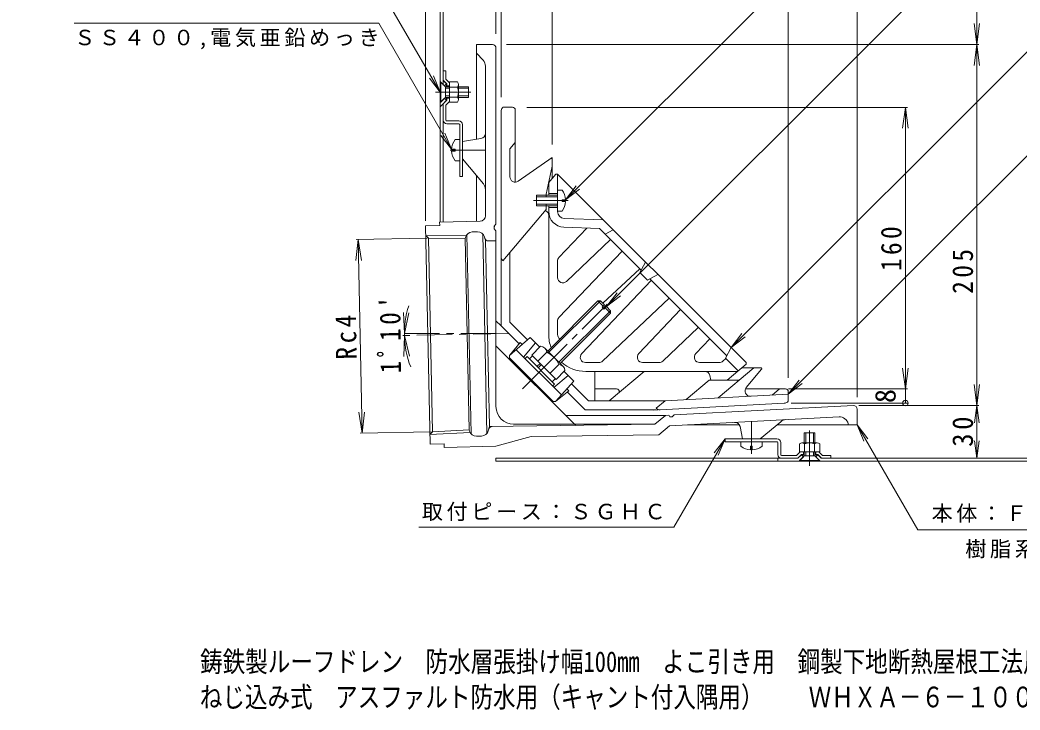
# Model space of a CAD drawing. Units: millimetres, scale not verified. Extents: x -448 to 408, y -549 to 465.
# Drawn here: x -448 to 120, y -549 to -158 of the extents above; entities that cross this region are included whole.
import ezdxf
from ezdxf.enums import TextEntityAlignment as Align

# ---------------------------------------------------------------- set-up
doc = ezdxf.new("R2010")
doc.units = ezdxf.units.MM
doc.header["$LTSCALE"] = 4
doc.header["$PDMODE"] = 32
doc.header["$PDSIZE"] = 3.2
for name, pattern in [('CHAIN1', [8, 5, -1, 1, -1]), ('CHAIN2', [12, 9, -1, 1, -1]), ('DOUBLE_CHAIN2', [12.8, 9, -1, 0.6, -0.6, 0.6, -1])]:
    doc.linetypes.add(name, pattern=pattern)
for name, color, linetype, lineweight in [('2-0__2-c_Shi', 4, 'Continuous', 9), ('2-1__2-9_Kut', 6, 'Continuous', 9), ('2-2__2-b_Tat', 3, 'Continuous', 9), ('2-4__2-3_Kyo', 7, 'Continuous', 9), ('2-5__2-4_A_b', 7, 'Continuous', 9), ('2-8__2-6_B_b', 2, 'Continuous', 9), ('2-A_2-Aﾚｲﾔ', 2, 'Continuous', 9)]:
    doc.layers.add(name, color=color, linetype=linetype, lineweight=lineweight)
doc.layers.add('F-4_F-4ﾚｲﾔ', color=2, linetype='Continuous')
doc.styles.add('ＭＳ ゴシック', font='')
doc.styles.get('ＭＳ ゴシック').set_extended_font_data('MS Gothic')

msp = doc.modelspace()

# ---------------------------------------------------------------- linework, layer by layer
at = {"layer": '2-0__2-c_Shi'}
for p, q in [((-188.813, -171.515), (-188.813, -225.285)), ((-179.812, -171.515), (-188.813, -171.515)), ((-177.813, -273.574), (-177.813, -173.515)), ((-185.156, -180.437), (-188.813, -176.515)), ((-183.812, -183.847), (-183.812, -268.888)), ((-186.356, -224.907), (-196.813, -226.516)), ((-184.982, -250.615), (-196.813, -236.515)), ((-188.813, -246.05), (-188.813, -271.929)), ((-186.751, -271.887), (-209.814, -272.357)), ((-217.772, -274.519), (-215.247, -398.493)), ((-188.32, -277.92), (-191.285, -277.981)), ((-178.812, -274.766), (-177.813, -273.574)), ((-217.66, -280.003), (-194.844, -280.251)), ((-216.151, -281.498), (-195.273, -281.725)), ((-195.071, -280.959), (-195.273, -281.725)), ((-193.06, -390.378), (-195.273, -281.725)), ((-191.968, -392.644), (-194.274, -279.416)), ((-182.97, -392.461), (-185.275, -279.232)), ((-184.141, -281.635), (-184.416, -280.742)), ((-181.549, -388.555), (-183.711, -282.39)), ((-182.189, -283.046), (-177.813, -283.046)), ((-177.813, -328.432), (-174.891, -331.354)), ((-177.813, -342.574), (-132.555, -387.832)), ((25.083, -376.573), (-76.595, -381.902)), ((27.187, -378.571), (27.187, -387.516)), ((-81.665, -382.168), (-138.219, -382.168)), ((-81.665, -382.168), (-87.624, -387.168)), ((-79.917, -382.076), (-81.665, -382.168)), ((16.918, -383.009), (-79.346, -388.055)), ((-77.868, -382.97), (-78.866, -383.022)), ((-77.868, -382.97), (-76.595, -381.902)), ((-16.176, -385.752), (-27.812, -395.516)), ((-213.912, -391.454), (-193.06, -390.378)), ((-192.828, -391.134), (-193.06, -390.378)), ((-181.549, -388.555), (-182.172, -390.917)), ((-181.549, -388.555), (-87.624, -387.168)), ((-167.812, -387.168), (-87.624, -387.168)), ((-79.346, -388.055), (-85.401, -393.136)), ((-39.491, -387.516), (-69.062, -387.516)), ((-39.285, -388.497), (-37.813, -395.516)), ((27.187, -387.516), (-18.278, -387.516)), ((22.071, -386.968), (22.187, -387.516)), ((-215.359, -393.009), (-192.499, -391.829)), ((-185.958, -393.896), (-188.923, -393.957)), ((-157.813, -394.205), (-177.813, -399.731)), ((-157.813, -394.205), (-85.401, -393.136)), ((-207.248, -398.331), (-215.247, -398.493)), ((-207.248, -398.331), (-207.208, -400.33)), ((-207.208, -400.33), (-177.813, -399.731))]:
    msp.add_line(p, q, dxfattribs=at)
at = {"layer": '2-0__2-c_Shi', "linetype": 'CHAIN1'}
for p, q in [((-183.812, -231.515), (-204.73, -231.515)), ((-170.732, -335.574), (-231.774, -336.817)), ((-177.813, -335.718), (-231.498, -335.718))]:
    msp.add_line(p, q, dxfattribs=at)
at = {"layer": '2-0__2-c_Shi', "linetype": 'CHAIN2'}
for p, q in [((-162.828, -367.092), (-114.766, -319.03)), ((-32.812, -403.982), (-32.812, -385.616))]:
    msp.add_line(p, q, dxfattribs=at)
at = {"layer": '2-0__2-c_Shi'}
for points in [[(-209.814, -272.357), (-209.773, -274.356), (-217.772, -274.519)], [(-178.812, -274.766), (-178.812, -276.266), (-177.813, -277.266), (-177.813, -377.168)], [(-217.66, -280.003), (-216.151, -281.498), (-213.912, -391.454), (-215.359, -393.009)]]:
    msp.add_lwpolyline(points, dxfattribs=at)
for centre, radius, start, end in [((-179.812, -173.515), 2, 0, 90), ((-188.813, -183.847), 5, 0, 42.99947), ((-186.812, -221.942), 3, 278.74631, 0), ((-188.813, -253.829), 5, 0, 39.99959), ((-186.812, -268.888), 3, 271.1664, 0), ((-191.204, -281.98), 4, 91.16612, 165.22083), ((-188.239, -281.919), 4, 17.11139, 91.16612), ((-177.812, -275.129), 1, 140.0047, 180), ((-177.812, -275.851), 1, 180, 224.99397), ((-178.813, -277.68), 1, 0, 44.99397), ((-178.813, -273.21), 1, 320.0047, 0), ((-182.229, -281.047), 2, 197.11024, 271.16685), ((-167.812, -377.168), 10, 180, 270), ((25.187, -378.571), 2, 0, 92.99921), ((-79.891, -382.576), 0.5, 3.01041, 92.99921), ((-78.892, -382.523), 0.5, 183.0107, 272.99905), ((-12.963, -389.582), 5, 93.00032, 130.00017), ((17.18, -388.003), 5, 11.93828, 92.99974), ((-189.005, -389.957), 4, 197.11092, 271.16684), ((-186.04, -389.897), 4, 271.16684, 345.22014), ((-180.003, -390.538), 2, 90.63733, 165.22083), ((-42.221, -389.113), 3, 11.84943, 93.00011)]:
    msp.add_arc(centre, radius, start, end, dxfattribs=at)
at = {"layer": '2-1__2-9_Kut'}
for p, q in [((-174.891, -209.436), (-174.891, -331.353)), ((-174.189, -207.508), (-173.891, -207.153)), ((-168.391, -207.153), (-173.891, -207.153)), ((-166.891, -208.653), (-166.891, -249.695)), ((-166.891, -227.153), (-169.891, -230.728)), ((-169.891, -246.695), (-169.891, -230.728)), ((-165.17, -249.153), (-145.891, -235.653)), ((-145.891, -235.653), (-145.891, -247.536)), ((-145.891, -240.653), (-149.391, -256.435)), ((-149.391, -256.435), (-149.391, -258.023)), ((-149.391, -265.153), (-173.891, -294.351)), ((-149.391, -262.283), (-149.391, -265.153)), ((-174.189, -293.995), (-173.891, -294.351)), ((-169.891, -329.282), (-169.891, -289.584)), ((-174.891, -331.353), (-164.74, -341.504)), ((-169.891, -329.282), (-159.957, -339.217)), ((-158.451, -337.894), (-170.118, -348.147)), ((-158.451, -337.894), (-153.006, -343.339)), ((-164.108, -340.723), (-170.116, -348.145)), ((-166.355, -344.84), (-140.648, -370.547)), ((-164.108, -340.723), (-162.967, -341.863)), ((-155.395, -340.951), (-162.112, -349.082)), ((-170.118, -348.147), (-170.118, -349.562)), ((-170.118, -349.562), (-145.37, -374.31)), ((-121.619, -373.804), (-121.619, -357.153)), ((-93.775, -357.153), (-113.619, -373.804)), ((-31.391, -355.153), (-51.615, -372.123)), ((-27.463, -355.153), (-38.275, -355.153)), ((-35.783, -366.345), (-27.081, -355.974)), ((-136.759, -359.587), (-144.891, -366.304)), ((-56.891, -362.153), (-69.916, -373.082)), ((-40.461, -362.153), (-56.891, -362.153)), ((-136.531, -368.3), (-143.953, -374.308)), ((-136.531, -368.3), (-137.671, -367.159)), ((-137.312, -368.932), (-127.162, -379.083)), ((-135.025, -364.148), (-125.37, -373.804)), ((-109.318, -367.153), (-121.619, -367.153)), ((-107.818, -368.653), (-107.818, -368.937)), ((-13.391, -367.153), (-36.268, -367.153)), ((-16.891, -367.153), (-21.029, -370.625)), ((-11.891, -368.653), (-11.891, -374.151)), ((-143.955, -374.31), (-145.37, -374.31)), ((-81.697, -373.804), (-125.37, -373.804)), ((-81.697, -373.804), (-11.891, -370.146)), ((-12.395, -374.574), (-11.891, -374.151)), ((-127.162, -379.083), (-86.891, -379.083)), ((-84.588, -378.962), (-14.167, -375.272))]:
    msp.add_line(p, q, dxfattribs=at)
at = {"layer": '2-1__2-9_Kut', "linetype": 'DOUBLE_CHAIN2'}
msp.add_line((-85.798, -379.026), (-88.271, -379.155), dxfattribs=at)
at = {"layer": '2-1__2-9_Kut'}
for points in [[(-139.147, -357.199), (-133.702, -362.643), (-143.955, -374.31)], [(-86.673, -378.265), (-86.891, -378.082), (-81.8, -373.809)]]:
    msp.add_lwpolyline(points, dxfattribs=at)
for centre, radius, start, end in [((-171.891, -209.436), 3, 139.99997, 180), ((-168.391, -208.653), 1.5, 0, 90), ((-146.391, -236.613), 0.5, 0, 125.00484), ((-166.891, -246.695), 3, 180, 305.00085), ((-171.891, -292.067), 3, 180, 220.00003), ((-27.463, -355.653), 0.5, 319.99725, 90), ((-40.461, -360.153), 2, 270, 310.0004), ((-109.318, -368.653), 1.5, 0, 90), ((-33.485, -368.273), 3, 139.9996, 273.00014), ((-13.391, -368.653), 1.5, 0, 90), ((-14.324, -372.276), 3, 272.99916, 310.00003), ((-84.745, -375.967), 3, 229.99997, 273.00014)]:
    msp.add_arc(centre, radius, start, end, dxfattribs=at)
at = {"layer": '2-2__2-b_Tat'}
for p, q in [((-147.966, -250.009), (-143.891, -245.153)), ((-143.891, -245.153), (-142.891, -245.153)), ((-142.891, -266.304), (-142.891, -245.153)), ((-142.891, -245.153), (-35.892, -352.153)), ((-147.891, -249.92), (-147.891, -257.153)), ((-147.891, -256.153), (-142.891, -256.153)), ((-147.891, -336.153), (-147.891, -263.153)), ((-147.891, -264.153), (-142.891, -264.153)), ((-139.045, -270.301), (-116.891, -271.153)), ((-126.271, -275.796), (-142.067, -292.441)), ((-111.235, -276.81), (-115.831, -279.284)), ((-112.818, -282.297), (-137.826, -306.028)), ((-106.269, -288.846), (-142.067, -326.569)), ((-142.891, -303.852), (-142.891, -294.507)), ((-117.125, -318.409), (-96.201, -298.914)), ((-129.153, -347.088), (-89.652, -305.463)), ((-85.856, -302.188), (-91.831, -305.406)), ((-90.452, -304.663), (-46.852, -348.263)), ((-79.584, -315.531), (-117.308, -351.329)), ((-73.035, -322.08), (-96.767, -347.088)), ((-142.891, -336.238), (-142.891, -328.634)), ((-62.967, -332.148), (-83.18, -351.329)), ((-56.418, -338.697), (-64.381, -347.088)), ((-47.439, -349.797), (-49.053, -351.329)), ((-126.977, -352.153), (-119.373, -352.153)), ((-126.891, -357.153), (-40.658, -357.153)), ((-94.591, -352.153), (-85.245, -352.153)), ((-62.205, -352.153), (-51.117, -352.153)), ((-35.892, -353.153), (-46.617, -362.153)), ((-35.892, -352.153), (-35.892, -353.153)), ((-56.409, -359.564), (-55.891, -362.153)), ((-55.891, -362.153), (-46.617, -362.153))]:
    msp.add_line(p, q, dxfattribs=at)
at = {"layer": '2-2__2-b_Tat', "linetype": 'CHAIN1'}
msp.add_line((-156.46, -260.153), (-136.83, -260.153), dxfattribs=at)
at = {"layer": '2-2__2-b_Tat'}
for points in [[(-139.237, -275.297), (-119.041, -276.074), (-95.402, -299.713)], [(-92.927, -295.117), (-96.145, -301.092), (-91.831, -305.406)], [(-44.377, -343.668), (-47.594, -349.643), (-40.346, -356.89)]]:
    msp.add_lwpolyline(points, dxfattribs=at)
for centre, radius, start, end in [((-150.891, -268.612), 3, 0, 70.98938), ((-138.891, -266.304), 9, 179.99965, 267.79723), ((-138.891, -266.304), 4, 179.99965, 267.79723), ((-139.891, -294.507), 3, 136.50002, 179.99966), ((-139.891, -303.852), 3, 180.00017, 313.49998), ((-139.891, -328.634), 3, 136.50002, 179.99983), ((-126.891, -336.153), 21, 180, 200.87131), ((-139.891, -336.238), 3, 180, 235.51627), ((-126.977, -349.153), 3, 136.50073, 270), ((-119.373, -349.153), 3, 270.00017, 313.49998), ((-94.591, -349.153), 3, 136.50002, 269.99983), ((-85.245, -349.153), 3, 270.00034, 313.49998), ((-62.205, -349.153), 3, 136.50002, 270), ((-51.117, -349.153), 3, 270.00034, 313.50046), ((-126.891, -336.153), 21, 228.8649, 270), ((-59.351, -360.153), 3, 11.31007, 90)]:
    msp.add_arc(centre, radius, start, end, dxfattribs=at)
at = {"layer": '2-4__2-3_Kyo'}
for p, q in [((-217.772, -271.607), (-217.772, 34.63)), ((-177.813, -165.515), (-177.813, 34.63)), ((27.187, -371.878), (27.187, 34.63)), ((-174.891, -201.489), (-174.891, 7.68)), ((-145.891, -228.296), (-145.891, 7.68)), ((-11.891, -360.897), (-11.891, 7.68)), ((95.108, -406.515), (95.108, -16.515)), ((96.674, -159.618), (93.542, -183.413)), ((93.542, -159.618), (96.674, -183.413)), ((-171.813, -171.515), (96.308, -171.515)), ((-160.391, -207.205), (55.745, -207.205)), ((54.545, -207.205), (52.978, -219.102)), ((54.545, -375.153), (54.545, -207.205)), ((54.545, -207.205), (56.111, -219.102)), ((-256.042, -282.31), (-257.366, -294.237)), ((-216.878, -281.512), (-257.242, -282.334)), ((-253.803, -392.267), (-256.042, -282.31)), ((-256.042, -282.31), (-254.234, -294.173)), ((-229.805, -335.718), (-230.329, -323.73)), ((-229.805, -335.718), (-227.208, -324.003)), ((-229.794, -336.777), (-230.074, -348.774)), ((-229.794, -336.777), (-226.959, -348.437)), ((54.545, -367.153), (52.978, -355.255)), ((54.545, -367.153), (56.111, -355.255)), ((-11.717, -367.153), (55.745, -367.153)), ((95.108, -376.516), (93.542, -364.618)), ((95.108, -376.516), (96.674, -364.618)), ((-10.217, -375.153), (55.745, -375.153)), ((28.136, -376.516), (96.308, -376.516)), ((95.108, -376.516), (93.803, -386.43)), ((95.108, -376.516), (96.413, -386.43)), ((-253.803, -392.267), (-255.611, -380.404)), ((-253.803, -392.267), (-252.479, -380.34)), ((-214.616, -391.469), (-255.003, -392.291)), ((95.108, -406.515), (93.803, -396.601)), ((95.108, -406.515), (96.413, -396.601))]:
    msp.add_line(p, q, dxfattribs=at)
msp.add_arc((-177.813, -335.718), 51.992, 162.37329, 201.34232, dxfattribs=at)
msp.add_point((54.545, -375.153), dxfattribs=at)
at = {"layer": '2-5__2-4_A_b'}
for p, q in [((-138.303, -259.674), (177.298, 55.927)), ((-115.141, -320.394), (155.922, -49.331)), ((-44.377, -343.668), (166.211, -133.08)), ((-244.388, -159.353), (-417.171, -159.353)), ((-203.001, -231.037), (-244.388, -159.353)), ((-209.413, -198.516), (-215.5, -190.582)), ((-209.413, -198.516), (-213.24, -189.277)), ((-11.891, -370.146), (141.678, -216.577)), ((-203.001, -231.037), (-209.089, -223.103)), ((-203.001, -231.037), (-206.828, -221.798)), ((-138.303, -259.674), (-132.215, -251.74)), ((-138.303, -259.674), (-130.369, -253.586)), ((-115.141, -320.394), (-109.053, -312.46)), ((-115.141, -320.394), (-107.207, -314.306)), ((-44.377, -343.668), (-38.289, -335.734)), ((-44.377, -343.668), (-36.443, -337.58)), ((-11.891, -370.146), (-5.804, -362.212)), ((-11.891, -370.146), (-3.958, -364.058)), ((27.187, -387.516), (33.275, -395.449)), ((27.187, -387.516), (31.014, -396.754)), ((27.187, -387.516), (61.638, -447.186)), ((-47.813, -395.516), (-76.774, -445.678)), ((-47.813, -395.516), (-53.9, -403.449)), ((-47.813, -395.516), (-51.64, -404.754)), ((-221.632, -445.678), (-76.774, -445.678)), ((179.974, -447.186), (61.638, -447.186))]:
    msp.add_line(p, q, dxfattribs=at)
msp.add_lwpolyline([(-209.413, -198.516), (-269.065, -95.934), (-447.994, -95.934)], dxfattribs=at)
at = {"layer": '2-8__2-6_B_b'}
for p, q in [((-209.413, -16.515), (-209.413, -272.349)), ((-207.813, -194.515), (-207.813, -16.515)), ((-206.212, -186.516), (-207.813, -186.516)), ((-206.212, -191.103), (-206.212, -186.516)), ((-206.963, -195.016), (-209.412, -192.566)), ((-207.813, -191.766), (-205.712, -193.866)), ((-205.831, -193.884), (-207.813, -191.903)), ((-206.212, -191.103), (-204.112, -193.203)), ((-206.963, -195.016), (-205.831, -193.884)), ((-205.831, -193.884), (-205.831, -195.516)), ((-205.712, -195.516), (-205.712, -193.866)), ((-204.112, -195.016), (-205.712, -195.016)), ((-209.413, -206.866), (-205.712, -203.166)), ((-206.963, -202.016), (-209.412, -204.466)), ((-205.831, -201.516), (-205.831, -203.147)), ((-205.712, -203.166), (-205.712, -201.516)), ((-204.112, -202.016), (-205.712, -202.016)), ((-207.813, -205.128), (-207.813, -272.316)), ((-206.212, -214.416), (-206.212, -205.928)), ((-205.713, -214.916), (-198.913, -214.916)), ((-198.913, -216.516), (-205.713, -216.516)), ((-198.413, -217.016), (-198.413, -246.516)), ((-196.813, -217.016), (-196.813, -246.516)), ((-198.413, -246.516), (-196.813, -246.516)), ((-18.313, -395.516), (-47.813, -395.516)), ((-47.813, -397.116), (-47.813, -395.516)), ((-18.313, -397.116), (-47.813, -397.116)), ((-17.813, -397.616), (-17.813, -404.415)), ((-16.213, -404.415), (-16.213, -397.616)), ((-3.313, -402.815), (-3.313, -404.415)), ((3.687, -402.815), (3.687, -404.415)), ((7.6, -404.915), (5.5, -402.815)), ((-17.813, -406.515), (-17.813, -408.116)), ((-15.713, -404.915), (-7.225, -404.915)), ((-6.563, -406.515), (-4.462, -404.415)), ((-4.462, -404.415), (-2.813, -404.415)), ((-2.813, -404.534), (-4.444, -404.534)), ((3.187, -404.415), (4.837, -404.415)), ((4.819, -404.534), (3.187, -404.534)), ((6.937, -406.515), (4.837, -404.415)), ((7.6, -404.915), (12.187, -404.915)), ((12.187, -404.915), (12.187, -406.515))]:
    msp.add_line(p, q, dxfattribs=at)
at = {"layer": '2-8__2-6_B_b', "linetype": 'CHAIN1'}
for p, q in [((-192.084, -198.516), (-212.212, -198.516)), ((0.187, -390.787), (0.187, -410.915))]:
    msp.add_line(p, q, dxfattribs=at)
at = {"layer": '2-8__2-6_B_b'}
for points in [[(-206.212, -205.928), (-204.112, -203.828), (-204.112, -193.203)], [(-206.963, -202.016), (-205.831, -203.147), (-207.813, -205.128)], [(-7.225, -404.915), (-5.125, -402.815), (5.5, -402.815)], [(-3.313, -405.665), (-5.763, -408.115), (-177.813, -408.115)], [(-6.425, -406.515), (-177.813, -406.515), (-177.813, -408.116)], [(-3.313, -405.665), (-4.444, -404.534), (-6.425, -406.515)], [(3.687, -405.665), (4.819, -404.534), (6.8, -406.515)], [(3.687, -405.665), (6.137, -408.115), (182.187, -408.115)], [(6.8, -406.515), (182.187, -406.515), (182.187, -408.116)]]:
    msp.add_lwpolyline(points, dxfattribs=at)
for centre, radius, start, end in [((-205.713, -214.416), 2.1, 180, 270), ((-205.713, -214.416), 0.5, 180, 270), ((-198.913, -217.016), 2.1, 0, 90), ((-198.913, -217.016), 0.5, 0, 90), ((-18.313, -397.616), 2.1, 0, 90), ((-18.313, -397.616), 0.5, 0, 90), ((-15.713, -404.415), 2.1, 180, 270), ((-15.713, -404.415), 0.5, 180, 270)]:
    msp.add_arc(centre, radius, start, end, dxfattribs=at)
at = {"layer": '2-A_2-Aﾚｲﾔ'}
for p, q in [((-209.412, -192.866), (-209.412, -204.166)), ((-199.603, -192.766), (-204.112, -192.766)), ((-206.463, -201.516), (-206.463, -195.516)), ((-206.463, -196.386), (-204.112, -196.386)), ((-199.603, -195.652), (-204.112, -195.652)), ((-199.112, -202.822), (-199.112, -194.209)), ((-199.112, -195.516), (-193.412, -195.516)), ((-199.112, -196.386), (-193.412, -196.386)), ((-193.412, -195.516), (-193.412, -201.516)), ((-209.412, -204.166), (-209.112, -204.166)), ((-206.463, -200.646), (-204.112, -200.646)), ((-199.603, -201.379), (-204.112, -201.379)), ((-199.603, -204.266), (-204.112, -204.266)), ((-199.112, -200.646), (-193.412, -200.646)), ((-199.112, -201.516), (-193.412, -201.516)), ((-201.013, -225.515), (-198.413, -225.515)), ((-203.001, -231.037), (-201.013, -231.037)), ((-203.001, -231.995), (-201.013, -231.995)), ((-201.013, -231.995), (-201.013, -231.037)), ((-201.013, -237.516), (-198.413, -237.516)), ((-140.291, -254.152), (-142.891, -254.152)), ((-154.891, -257.153), (-154.891, -263.153)), ((-142.891, -257.153), (-154.891, -257.153)), ((-142.891, -258.023), (-154.891, -258.023)), ((-140.291, -260.632), (-140.291, -259.674)), ((-138.303, -259.674), (-140.291, -259.674)), ((-138.303, -260.632), (-140.291, -260.632)), ((-142.891, -262.283), (-154.891, -262.283)), ((-142.891, -263.153), (-154.891, -263.153)), ((-140.291, -266.153), (-142.891, -266.153)), ((-148.481, -345.602), (-119.913, -317.035)), ((-147.774, -346.309), (-118.499, -317.035)), ((-119.913, -317.035), (-118.499, -317.035)), ((-116.908, -320.04), (-119.913, -317.035)), ((-116.201, -319.333), (-118.499, -317.035)), ((-142.117, -351.966), (-112.843, -322.692)), ((-117.615, -320.747), (-116.201, -319.333)), ((-116.555, -321.808), (-117.615, -320.747)), ((-116.555, -321.808), (-115.141, -320.394)), ((-112.843, -324.106), (-115.848, -321.101)), ((-112.843, -322.692), (-115.141, -320.394)), ((-112.843, -322.692), (-112.843, -324.106)), ((-141.41, -352.673), (-112.843, -324.106)), ((-152.508, -342.84), (-157.532, -347.865)), ((-150.14, -343.943), (-139.751, -354.332)), ((-161.279, -349.915), (-160.148, -348.784)), ((-144.591, -364.34), (-160.148, -348.784)), ((-158.875, -350.057), (-157.107, -348.289)), ((-143.672, -361.724), (-157.532, -347.865)), ((-149.037, -346.311), (-154.061, -351.335)), ((-154.544, -354.388), (-152.776, -352.62)), ((-153.837, -355.095), (-152.069, -353.327)), ((-142.118, -353.23), (-147.143, -358.254)), ((-138.648, -356.7), (-143.672, -361.724)), ((-145.865, -363.067), (-144.096, -361.3)), ((-145.723, -365.471), (-144.591, -364.34)), ((-38.813, -399.716), (-38.813, -397.116)), ((-26.812, -399.716), (-26.812, -397.116)), ((3.187, -392.115), (-2.813, -392.115)), ((-2.813, -397.815), (-2.813, -392.115)), ((-1.943, -397.815), (-1.943, -392.115)), ((2.317, -397.815), (2.317, -392.115)), ((3.187, -397.815), (3.187, -392.115)), ((-33.292, -399.716), (-32.334, -399.716)), ((-33.292, -401.704), (-33.292, -399.716)), ((-32.334, -401.704), (-32.334, -399.716)), ((-5.563, -398.306), (-5.563, -402.815)), ((-4.119, -397.815), (4.494, -397.815)), ((-2.676, -398.306), (-2.676, -402.815)), ((-1.943, -405.165), (-1.943, -402.815)), ((2.317, -405.165), (2.317, -402.815)), ((3.051, -398.306), (3.051, -402.815)), ((5.937, -398.306), (5.937, -402.815)), ((-5.463, -408.115), (-5.463, -407.815)), ((5.837, -408.115), (-5.463, -408.115)), ((-2.813, -405.165), (3.187, -405.165))]:
    msp.add_line(p, q, dxfattribs=at)
for points in [[(-209.412, -192.866), (-209.112, -192.866), (-209.112, -204.166)], [(-204.112, -195.516), (-206.463, -195.516), (-209.112, -192.866)], [(-204.112, -201.516), (-206.463, -201.516), (-209.112, -204.166)], [(-2.813, -402.815), (-2.813, -405.165), (-5.463, -407.815)], [(3.187, -402.815), (3.187, -405.165), (5.837, -407.815)], [(5.837, -408.115), (5.837, -407.815), (-5.463, -407.815)]]:
    msp.add_lwpolyline(points, dxfattribs=at)
for centre, radius, start, end in [((-201.48, -194.209), 2.368, 322.44278, 37.55722), ((-207.71, -198.516), 8.598, 340.548, 19.452), ((-201.48, -202.822), 2.368, 322.44278, 37.55722), ((-193.013, -231.516), 10, 143.13013, 177.25438), ((-193.013, -231.516), 10, 182.74562, 216.86987), ((-148.291, -260.153), 10, 2.74562, 36.86987), ((-148.291, -260.153), 10, 323.13013, 357.25438), ((-152.835, -346.638), 3.811, 4.92564, 85.07436), ((-154.718, -358.911), 13.822, 24.26926, 65.73074), ((-142.446, -357.027), 3.811, 4.92564, 85.07436), ((-32.813, -391.716), 10, 233.13013, 267.25438), ((-32.813, -391.716), 10, 272.74562, 306.86987), ((-4.119, -400.183), 2.368, 52.44278, 127.55722), ((0.187, -406.413), 8.598, 70.548, 109.452), ((4.494, -400.183), 2.368, 52.44278, 127.55722)]:
    msp.add_arc(centre, radius, start, end, dxfattribs=at)

# ---------------------------------------------------------------- texts
at = {"layer": '2-4__2-3_Kyo', "color": 2, "style": 'ＭＳ ゴシック'}
msp.add_text('8', height=11.73, rotation=90, dxfattribs=at).set_placement((52.544, -375.153), align=Align.BOTTOM_LEFT)
at = {"layer": '2-4__2-3_Kyo', "color": 2, "char_height": 11.73, "attachment_point": 7, "style": 'ＭＳ ゴシック'}
for s, insert, rotation in [('\\T1.27;\\W0.9;160', (52.545, -300.179), 90), ('\\T1.27;\\W0.9;205', (93.108, -313.081), 90), ("\\T1.28;\\W0.9;1ﾟ10'", (-231.578, -358.267), 90.583), ('\\T1.27;\\W0.9;Rc4', (-256.657, -350.326), 91.167), ('\\T1.27;\\W0.95;30', (93.108, -400.015), 90)]:
    msp.add_mtext(s, dxfattribs=dict(at, insert=insert, rotation=rotation))
at = {"layer": '2-5__2-4_A_b', "char_height": 8.798, "attachment_point": 7, "style": 'ＭＳ ゴシック'}
for s, insert in [('\\T1.17;ＳＳ４００,電気亜鉛めっき', (-417.279, -174.21)), ('\\T1.17;取付ピース：ＳＧＨＣ', (-219.907, -442.171)), ('\\T1.17;本体：ＦＣ１５０', (69.415, -443.117)), ('\\T1.17;樹脂系塗装', (88.547, -463.364))]:
    msp.add_mtext(s, dxfattribs=dict(at, insert=insert))
at = {"layer": 'F-4_F-4ﾚｲﾔ', "style": 'ＭＳ ゴシック', "width": 0.8}
for s, p in [('鋳鉄製ルーフドレン\u3000防水層張掛け幅100mm\u3000よこ引き用\u3000鋼製下地断熱屋根工法用', (-345.753, -531.38)), ('ねじ込み式\u3000アスファルト防水用（キャント付入隅用）\u3000\u3000ＷＨＸＡ－６－１００－３０', (-345.913, -551.483))]:
    msp.add_text(s, height=11.73, dxfattribs=at).set_placement(p, align=Align.BOTTOM_LEFT)

doc.saveas('drawing.dxf')
